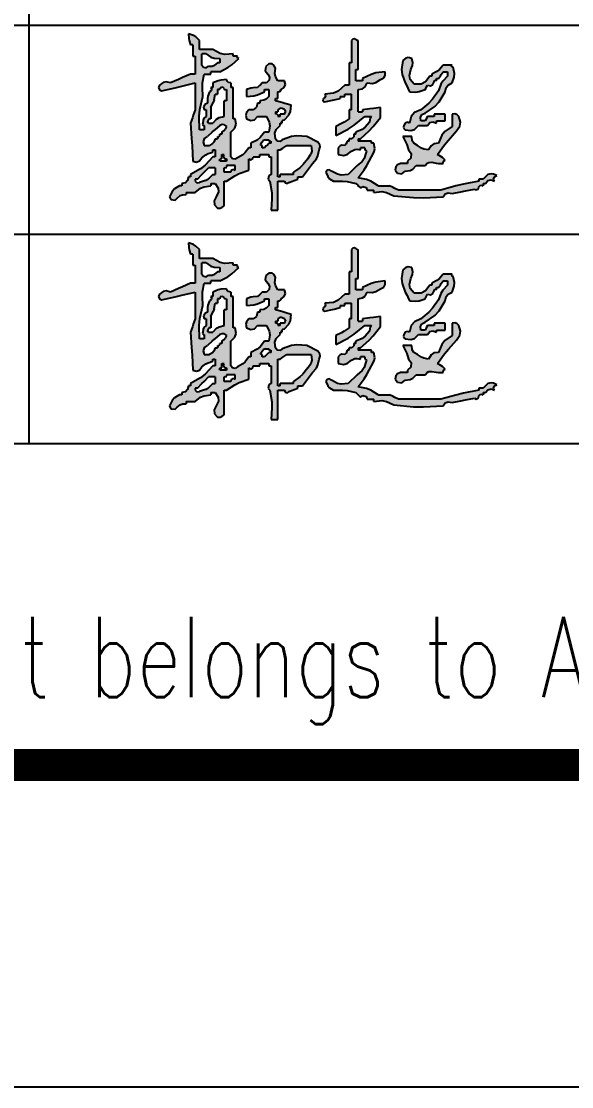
# Model space of a CAD drawing. Extents: x 5904849 to 6011887, y -826029 to -177002.
# Drawn here: x 5938177 to 5939033, y -826029 to -824373 of the extents above; entities that cross this region are included whole.
import ezdxf
from ezdxf.enums import TextEntityAlignment as Align

# ---------------------------------------------------------------- set-up
doc = ezdxf.new("R2010")
doc.units = 0
doc.header["$LTSCALE"] = 1000
doc.header["$MEASUREMENT"] = 0
doc.layers.get('0').update_dxf_attribs({"linetype": 'CONTINUOUS'})
doc.layers.add('PUB_TITLE', color=4, linetype='CONTINUOUS')
doc.styles.add('ECEC_TQ', font='txt_l.shx', dxfattribs={"bigfont": 'hztxt_l.shx'})

# ---------------------------------------------------------------- blocks, each defined once
blk = doc.blocks.new('韩超')
h = blk.add_hatch(color=256)
h.dxf.hatch_style = 1
h.paths.add_polyline_path([(0.787849, 0.514197), (0.777955, 0.527898), (0.77346, 0.562754), (0.78123, 0.586063), (0.805739, 0.61125), (0.805739, 0.625142), (0.819631, 0.625142), (0.818004, 0.635027), (0.823773, 0.643681), (0.833523, 0.64598), (0.860867, 0.674873), (0.870953, 0.696725), (0.875199, 0.736279), (0.836353, 0.74757), (0.816903, 0.753127), (0.777955, 0.764063), (0.777955, 0.777955), (0.791847, 0.777955), (0.791847, 0.819631), (0.801775, 0.820971), (0.80763, 0.824875), (0.812685, 0.833523), (0.832189, 0.847055), (0.839321, 0.866071), (0.833523, 0.889091), (0.791847, 0.889091), (0.776856, 0.916298), (0.7735, 0.934755), (0.777955, 0.965498), (0.770329, 0.984025), (0.756314, 0.993368), (0.736279, 0.993282), (0.716867, 0.977277), (0.713907, 0.950644), (0.729333, 0.930768), (0.740061, 0.911103), (0.737625, 0.891618), (0.722387, 0.875199), (0.694603, 0.875199), (0.683489, 0.864086), (0.677932, 0.858529), (0.666819, 0.847415), (0.638572, 0.845181), (0.624291, 0.842325), (0.597358, 0.833523), (0.597358, 0.791847), (0.643081, 0.794876), (0.666726, 0.800787), (0.708495, 0.819631), (0.708495, 0.833523), (0.736279, 0.833523), (0.736279, 0.791847), (0.718733, 0.774249), (0.705317, 0.767541), (0.680711, 0.764063), (0.680711, 0.750171), (0.666819, 0.750171), (0.658732, 0.72359), (0.639033, 0.708815), (0.61125, 0.708495), (0.596777, 0.690733), (0.592946, 0.675409), (0.597358, 0.652926), (0.623512, 0.642026), (0.64687, 0.646697), (0.666819, 0.666819), (0.722387, 0.666819), (0.738834, 0.631134), (0.742077, 0.608437), (0.736279, 0.569574), (0.708495, 0.569574), (0.682162, 0.535076), (0.663824, 0.519794), (0.625142, 0.500114), (0.625142, 0.47233), (0.61125, 0.47233), (0.589715, 0.441777), (0.574435, 0.428025), (0.54179, 0.409816), (0.527664, 0.400538), (0.510468, 0.403404), (0.500114, 0.416762), (0.500114, 0.569574), (0.524623, 0.594762), (0.532393, 0.618071), (0.527898, 0.652926), (0.514006, 0.652926), (0.514006, 0.847415), (0.500114, 0.847415), (0.500114, 0.875199), (0.486416, 0.877514), (0.478388, 0.883536), (0.47233, 0.896037), (0.438162, 0.892345), (0.420863, 0.888021), (0.388977, 0.875199), (0.388977, 0.847415), (0.375085, 0.847415), (0.379444, 0.836821), (0.376971, 0.826928), (0.368139, 0.819631), (0.356965, 0.793593), (0.353947, 0.778504), (0.354247, 0.750171), (0.337644, 0.741703), (0.330222, 0.726858), (0.333409, 0.708495), (0.347301, 0.708495), (0.347301, 0.666819), (0.332737, 0.655189), (0.327028, 0.643772), (0.326463, 0.625142), (0.32344, 0.619715), (0.327253, 0.612088), (0.333409, 0.61125), (0.333409, 0.583466), (0.305625, 0.583466), (0.302565, 0.667178), (0.306887, 0.710398), (0.326463, 0.791847), (0.3234, 0.8474), (0.32482, 0.875797), (0.333409, 0.930768), (0.375085, 0.930768), (0.375085, 0.94466), (0.430654, 0.94466), (0.482374, 0.970498), (0.50707, 0.987931), (0.548736, 1.028012), (0.542559, 1.028676), (0.538615, 1.036564), (0.54179, 1.041904), (0.514006, 1.041904), (0.514006, 1.055796), (0.462884, 1.052445), (0.433869, 1.058893), (0.388977, 1.08358), (0.305625, 1.08358), (0.305625, 1.139148), (0.281985, 1.161307), (0.266841, 1.170393), (0.236165, 1.180825), (0.238399, 1.152578), (0.241255, 1.138297), (0.250057, 1.111364), (0.263949, 1.111364), (0.263949, 1.041904), (0.277841, 1.041904), (0.277841, 0.930768), (0.250057, 0.930768), (0.200194, 0.90821), (0.175186, 0.897095), (0.125028, 0.875199), (0.097454, 0.881715), (0.078516, 0.877928), (0.055568, 0.861307), (0.050109, 0.847376), (0.0559, 0.8329), (0.06946, 0.826577), (0.152955, 0.845407), (0.194635, 0.855133), (0.277841, 0.875199), (0.277841, 0.708495), (0.266727, 0.675154), (0.261171, 0.658483), (0.250057, 0.625142), (0.255939, 0.530696), (0.258718, 0.483462), (0.263949, 0.388977), (0.286969, 0.38318), (0.305985, 0.390311), (0.319517, 0.409816), (0.344599, 0.428141), (0.359268, 0.435475), (0.388977, 0.444546), (0.388977, 0.458438), (0.40287, 0.458438), (0.40287, 0.416762), (0.388977, 0.416762), (0.340729, 0.364454), (0.31168, 0.341215), (0.250057, 0.305625), (0.250057, 0.291733), (0.236165, 0.291733), (0.231424, 0.268639), (0.217583, 0.254798), (0.194489, 0.250057), (0.194489, 0.236165), (0.180597, 0.236165), (0.148793, 0.216524), (0.134276, 0.200394), (0.118082, 0.166705), (0.127514, 0.14947), (0.152825, 0.145854), (0.166705, 0.159759), (0.185336, 0.17447), (0.198563, 0.17943), (0.222273, 0.180597), (0.222273, 0.194489), (0.277841, 0.194489), (0.311245, 0.220472), (0.333233, 0.229896), (0.375085, 0.236165), (0.375085, 0.250057), (0.40287, 0.250057), (0.420685, 0.221738), (0.422698, 0.197582), (0.409816, 0.166705), (0.396068, 0.142401), (0.398473, 0.118345), (0.416762, 0.097244), (0.43433, 0.097627), (0.444154, 0.100901), (0.458438, 0.111136), (0.458438, 0.263949), (0.47233, 0.263949), (0.524193, 0.298154), (0.552768, 0.312442), (0.61125, 0.333409), (0.61125, 0.40287), (0.621931, 0.39652), (0.637706, 0.404407), (0.639034, 0.416762), (0.680711, 0.416762), (0.680711, 0.430654), (0.736279, 0.430654), (0.736279, 0.416762), (0.750171, 0.416762), (0.750171, 0.305625), (0.735269, 0.297653), (0.731714, 0.276323), (0.743225, 0.263949), (0.754517, 0.192544), (0.755945, 0.155413), (0.750171, 0.083352), (0.791847, 0.083352), (0.791847, 0.263949), (0.833523, 0.263949), (0.837499, 0.253205), (0.852744, 0.249394), (0.861307, 0.257003), (0.883535, 0.265338), (0.894648, 0.269506), (0.916876, 0.277841), (0.916876, 0.291733), (0.94466, 0.291733), (0.969894, 0.324902), (0.982398, 0.341574), (1.007174, 0.375085), (1.032146, 0.402761), (1.041693, 0.421855), (1.04885, 0.458438), (1.055218, 0.477023), (1.053221, 0.491001), (1.041904, 0.50706), (0.972444, 0.54179), (0.910919, 0.546316), (0.877697, 0.541786), (0.819631, 0.520952), (0.805828, 0.5112)])
h.paths.add_polyline_path([(0.791847, 0.458438), (0.805739, 0.458438), (0.82241, 0.469551), (0.847415, 0.486222), (1.000228, 0.486222), (1.003038, 0.45197), (0.997988, 0.431769), (0.97939, 0.40287), (0.948039, 0.36501), (0.929334, 0.347744), (0.889091, 0.319517), (0.889091, 0.305625), (0.805739, 0.305625), (0.805739, 0.291733), (0.791847, 0.291733)], flags=16)
h.paths.add_polyline_path([(0.750171, 0.500114), (0.736279, 0.500114), (0.725165, 0.489), (0.719608, 0.483443), (0.708495, 0.47233), (0.694603, 0.47233), (0.694603, 0.486222), (0.688447, 0.48706), (0.684633, 0.494686), (0.687657, 0.500114), (0.701182, 0.516386), (0.715167, 0.52238), (0.736279, 0.520952), (0.736943, 0.514775), (0.744831, 0.510831), (0.750171, 0.514006)], flags=16)
h.paths.add_polyline_path([(0.791847, 0.666819), (0.793521, 0.674497), (0.785633, 0.682384), (0.777955, 0.680711), (0.777955, 0.694603), (0.791847, 0.694603), (0.792194, 0.70849), (0.806202, 0.718996), (0.819631, 0.715441), (0.833192, 0.709118), (0.838982, 0.694641), (0.833523, 0.680711), (0.805739, 0.680711), (0.805739, 0.666819)], flags=16)
h.paths.add_polyline_path([(0.527898, 0.361193), (0.527898, 0.333409), (0.517217, 0.339759), (0.501443, 0.331871), (0.500114, 0.319517), (0.458438, 0.319517), (0.458438, 0.347301), (0.466116, 0.345628), (0.474003, 0.353515), (0.47233, 0.361193)], flags=16)
h.paths.add_polyline_path([(0.47233, 0.40287), (0.47233, 0.388977), (0.430654, 0.388977), (0.42898, 0.396656), (0.436867, 0.404543), (0.444546, 0.40287), (0.444546, 0.430654), (0.458438, 0.430654), (0.452088, 0.419973), (0.459976, 0.404198)], flags=16)
h.paths.add_polyline_path([(0.47233, 0.604304), (0.464836, 0.588169), (0.458643, 0.580427), (0.444546, 0.569574), (0.444546, 0.555682), (0.430654, 0.555682), (0.432327, 0.548004), (0.42444, 0.540117), (0.416762, 0.54179), (0.416762, 0.527898), (0.40287, 0.527898), (0.39467, 0.507807), (0.386422, 0.49791), (0.368139, 0.486222), (0.333409, 0.486222), (0.327612, 0.509242), (0.334743, 0.528258), (0.354247, 0.54179), (0.384775, 0.569612), (0.400056, 0.583504), (0.430654, 0.61125), (0.446814, 0.616197), (0.458647, 0.614224)], flags=16)
h.paths.add_polyline_path([(0.458438, 0.666819), (0.426908, 0.659351), (0.410404, 0.649448), (0.388977, 0.625142), (0.361193, 0.625142), (0.354844, 0.635823), (0.362731, 0.651598), (0.375085, 0.652926), (0.375085, 0.722387), (0.390598, 0.753922), (0.396359, 0.771203), (0.40287, 0.805739), (0.416762, 0.805739), (0.416762, 0.833523), (0.430654, 0.833523), (0.434629, 0.844267), (0.449874, 0.848078), (0.458438, 0.840469), (0.459102, 0.834292), (0.466989, 0.830348), (0.47233, 0.833523), (0.47233, 0.764063), (0.458438, 0.764063)], flags=16)
h.paths.add_polyline_path([(0.40287, 0.347301), (0.40287, 0.305625), (0.388977, 0.305625), (0.360889, 0.27915), (0.342496, 0.268422), (0.305625, 0.257003), (0.294367, 0.254885), (0.286778, 0.256782), (0.277841, 0.263949), (0.277841, 0.277841), (0.291733, 0.277841), (0.319459, 0.305683), (0.333352, 0.319575), (0.361193, 0.347301)], flags=16)
h.paths.add_polyline_path([(0.430654, 1.000228), (0.416762, 1.000228), (0.39813, 0.985517), (0.384903, 0.980557), (0.361193, 0.97939), (0.347067, 0.970112), (0.329871, 0.972978), (0.319517, 0.986336), (0.319517, 1.055796), (0.347301, 1.055796), (0.376072, 1.035613), (0.395527, 1.029128), (0.430654, 1.028012)], flags=16)
h = blk.add_hatch(color=256)
h.dxf.hatch_style = 1
h.paths.add_polyline_path([(1.542018, 0.208381), (1.519791, 0.219494), (1.508677, 0.225051), (1.48645, 0.236165), (1.416989, 0.236165), (1.371255, 0.264232), (1.344642, 0.274582), (1.291961, 0.284787), (1.328443, 0.335457), (1.345237, 0.362046), (1.375313, 0.416762), (1.391241, 0.446575), (1.394603, 0.466747), (1.389205, 0.500114), (1.375313, 0.500114), (1.375313, 0.514006), (1.291961, 0.514006), (1.291961, 0.527898), (1.305853, 0.527898), (1.359796, 0.576664), (1.385101, 0.603375), (1.430881, 0.659873), (1.430881, 0.722387), (1.386427, 0.71683), (1.3642, 0.714052), (1.319745, 0.708495), (1.319745, 0.694603), (1.291961, 0.694603), (1.291961, 0.833523), (1.31926, 0.838693), (1.334923, 0.85044), (1.347529, 0.875199), (1.381781, 0.872389), (1.401982, 0.877439), (1.430881, 0.896037), (1.450883, 0.906123), (1.460131, 0.922307), (1.458666, 0.94466), (1.401114, 0.937345), (1.371819, 0.928557), (1.319745, 0.902983), (1.319745, 0.889091), (1.278069, 0.889091), (1.278069, 0.958552), (1.291961, 0.958552), (1.291961, 1.139148), (1.285806, 1.138304), (1.281086, 1.140664), (1.278069, 1.146094), (1.267308, 1.150023), (1.257931, 1.147679), (1.250285, 1.139148), (1.250285, 1.000228), (1.236393, 1.000228), (1.236393, 0.861307), (1.208609, 0.861307), (1.168183, 0.824416), (1.138053, 0.811024), (1.08358, 0.805739), (1.087939, 0.795145), (1.085465, 0.785252), (1.076634, 0.777955), (1.071121, 0.771113), (1.075065, 0.759282), (1.08358, 0.757117), (1.122533, 0.76519), (1.141984, 0.769358), (1.180825, 0.777955), (1.180825, 0.791847), (1.208609, 0.791847), (1.208609, 0.805739), (1.250285, 0.805739), (1.250285, 0.708495), (1.236393, 0.708495), (1.236393, 0.652926), (1.203973, 0.631977), (1.187234, 0.622213), (1.15304, 0.604304), (1.15304, 0.548736), (1.229739, 0.588318), (1.266619, 0.612432), (1.333637, 0.666819), (1.375313, 0.666819), (1.366995, 0.654381), (1.363975, 0.646831), (1.361421, 0.632088), (1.335054, 0.599814), (1.316435, 0.58585), (1.278069, 0.569574), (1.278069, 0.555682), (1.264177, 0.555682), (1.26415, 0.539965), (1.25211, 0.527924), (1.236393, 0.527898), (1.236393, 0.514006), (1.222501, 0.514006), (1.219217, 0.502022), (1.216226, 0.496039), (1.208609, 0.486222), (1.191149, 0.488205), (1.17971, 0.484393), (1.166932, 0.47233), (1.166932, 0.430654), (1.200708, 0.424307), (1.223469, 0.429997), (1.250285, 0.451492), (1.27048, 0.461183), (1.283894, 0.46286), (1.305853, 0.458438), (1.305853, 0.47233), (1.333637, 0.47233), (1.333637, 0.458438), (1.339793, 0.4576), (1.343606, 0.449973), (1.340583, 0.444546), (1.32937, 0.406076), (1.316213, 0.38634), (1.285015, 0.361193), (1.229447, 0.305625), (1.187056, 0.302553), (1.163204, 0.307323), (1.125256, 0.326463), (1.114566, 0.33576), (1.096818, 0.332211), (1.090526, 0.319517), (1.102438, 0.292491), (1.113943, 0.279343), (1.139148, 0.263949), (1.194983, 0.265062), (1.223561, 0.262204), (1.278069, 0.250057), (1.289183, 0.238943), (1.294739, 0.233386), (1.305853, 0.222273), (1.320568, 0.231877), (1.341519, 0.224893), (1.347529, 0.208381), (1.389205, 0.208381), (1.389205, 0.194489), (1.439628, 0.1998), (1.468259, 0.195028), (1.514234, 0.173651), (1.635959, 0.161998), (1.69773, 0.160594), (1.819859, 0.166705), (1.833779, 0.185933), (1.852296, 0.192877), (1.875427, 0.187543), (1.930995, 0.198656), (1.958779, 0.204213), (2.014348, 0.215327), (2.025534, 0.209917), (2.039748, 0.217024), (2.042132, 0.229219), (2.049428, 0.23805), (2.059322, 0.240524), (2.069916, 0.236165), (2.069916, 0.250057), (2.083808, 0.250057), (2.098401, 0.26772), (2.118188, 0.272666), (2.139376, 0.263949), (2.133917, 0.27788), (2.139708, 0.292356), (2.153268, 0.298679), (2.133073, 0.308371), (2.119659, 0.310047), (2.0977, 0.305625), (2.086586, 0.294512), (2.08103, 0.288955), (2.069916, 0.277841), (2.042132, 0.277841), (2.042132, 0.263949), (1.946785, 0.245868), (1.899372, 0.234712), (1.805967, 0.208381)])
h = blk.add_hatch(color=256)
h.dxf.hatch_style = 1
h.paths.add_polyline_path([(1.611478, 0.625142), (1.597547, 0.630601), (1.583071, 0.624811), (1.576748, 0.61125), (1.572819, 0.60049), (1.575163, 0.591112), (1.583694, 0.583466), (1.61855, 0.578971), (1.641859, 0.586741), (1.667046, 0.61125), (1.680938, 0.61125), (1.722615, 0.61125), (1.737208, 0.628913), (1.756995, 0.63386), (1.778183, 0.625142), (1.778183, 0.639034), (1.833751, 0.639034), (1.833751, 0.655705), (1.833751, 0.66404), (1.833751, 0.680711), (1.805967, 0.680711), (1.792075, 0.680711), (1.764291, 0.680711), (1.764291, 0.666819), (1.722615, 0.666819), (1.717058, 0.655705), (1.714279, 0.650148), (1.708723, 0.639034), (1.69483, 0.639034), (1.680938, 0.639034), (1.678868, 0.661339), (1.688455, 0.678116), (1.708723, 0.687657), (1.768692, 0.728785), (1.795922, 0.757527), (1.833751, 0.819631), (1.839429, 0.846829), (1.850907, 0.862133), (1.875427, 0.875199), (1.888443, 0.91196), (1.890032, 0.934206), (1.882373, 0.972444), (1.876196, 0.973108), (1.872252, 0.980995), (1.875427, 0.986336), (1.861535, 0.986336), (1.819859, 0.986336), (1.796859, 0.959188), (1.781933, 0.947248), (1.750399, 0.930768), (1.750399, 0.916876), (1.736507, 0.916876), (1.71031, 0.882162), (1.682751, 0.868382), (1.639262, 0.868253), (1.61591, 0.897042), (1.610049, 0.922442), (1.618424, 0.958552), (1.629264, 0.984285), (1.6309, 1.000642), (1.62537, 1.028012), (1.602888, 1.032424), (1.587563, 1.028593), (1.569802, 1.01412), (1.562035, 0.958817), (1.56513, 0.927869), (1.583694, 0.875199), (1.595758, 0.853473), (1.601336, 0.842318), (1.611478, 0.819631), (1.650742, 0.818134), (1.671448, 0.821092), (1.708723, 0.833523), (1.714279, 0.844637), (1.717058, 0.850194), (1.722615, 0.861307), (1.740978, 0.85812), (1.755823, 0.865542), (1.764291, 0.882145), (1.764955, 0.888322), (1.772842, 0.892266), (1.778183, 0.889091), (1.778183, 0.902983), (1.792075, 0.902983), (1.803189, 0.919654), (1.808745, 0.927989), (1.819859, 0.94466), (1.847643, 0.94466), (1.847643, 0.916876), (1.817381, 0.887163), (1.804962, 0.866982), (1.792075, 0.826577), (1.753545, 0.774398), (1.730689, 0.750113), (1.680938, 0.708495), (1.641359, 0.690689), (1.621854, 0.667284)])
h = blk.add_hatch(color=256)
h.dxf.hatch_style = 1
h.paths.add_polyline_path([(1.831635, 0.573795), (1.812227, 0.549535), (1.792075, 0.500114), (1.762292, 0.496094), (1.744726, 0.484384), (1.729561, 0.458438), (1.700075, 0.463546), (1.684975, 0.469586), (1.6601, 0.486222), (1.637668, 0.49978), (1.627728, 0.515685), (1.62537, 0.54179), (1.603143, 0.54179), (1.592029, 0.54179), (1.569802, 0.54179), (1.586675, 0.509854), (1.593737, 0.492906), (1.604532, 0.458438), (1.621804, 0.436498), (1.61886, 0.407063), (1.597586, 0.388977), (1.597586, 0.375085), (1.55591, 0.375085), (1.536306, 0.36578), (1.526798, 0.35437), (1.52118, 0.333409), (1.537185, 0.313997), (1.563818, 0.311038), (1.583694, 0.326463), (1.614401, 0.331156), (1.630976, 0.339443), (1.653154, 0.361193), (1.667046, 0.361193), (1.708723, 0.361193), (1.720352, 0.375758), (1.731769, 0.381467), (1.750399, 0.382031), (1.77782, 0.376762), (1.791938, 0.37535), (1.819859, 0.375085), (1.821199, 0.385013), (1.825102, 0.390868), (1.833751, 0.395924), (1.815429, 0.411271), (1.805589, 0.418299), (1.785129, 0.430654), (1.829593, 0.491137), (1.853312, 0.520437), (1.903211, 0.57652), (1.923495, 0.606919), (1.927312, 0.631729), (1.917103, 0.666819), (1.904326, 0.678881), (1.892887, 0.682694), (1.875427, 0.680711), (1.875427, 0.650148), (1.875427, 0.634867), (1.875427, 0.604304)])
for p, q in [((0.266841, 1.170393), (0.236165, 1.180825)), ((0.236165, 1.180825), (0.238399, 1.152578)), ((0.238399, 1.152578), (0.241255, 1.138297)), ((0.241255, 1.138297), (0.250057, 1.111364)), ((0.281985, 1.161307), (0.266841, 1.170393)), ((0.305625, 1.139148), (0.281985, 1.161307)), ((0.305625, 1.08358), (0.305625, 1.139148)), ((1.257931, 1.147679), (1.250285, 1.139148)), ((1.250285, 1.139148), (1.250285, 1.000228)), ((1.267308, 1.150023), (1.257931, 1.147679)), ((1.278069, 1.146094), (1.267308, 1.150023)), ((1.281086, 1.140664), (1.278069, 1.146094)), ((1.285806, 1.138304), (1.281086, 1.140664)), ((1.291961, 1.139148), (1.285806, 1.138304)), ((1.291961, 0.958552), (1.291961, 1.139148)), ((0.263949, 1.111364), (0.250057, 1.111364)), ((0.263949, 1.111364), (0.263949, 1.041904)), ((0.388977, 1.08358), (0.305625, 1.08358)), ((0.433869, 1.058893), (0.388977, 1.08358)), ((0.263949, 1.041904), (0.277841, 1.041904)), ((0.277841, 1.041904), (0.277841, 0.930768)), ((0.319517, 0.986336), (0.319517, 1.055796)), ((0.347301, 1.055796), (0.319517, 1.055796)), ((0.347301, 1.055796), (0.376072, 1.035613)), ((0.376072, 1.035613), (0.395527, 1.029128)), ((0.395527, 1.029128), (0.430654, 1.028012)), ((0.416762, 1.000228), (0.39813, 0.985517)), ((0.430654, 1.000228), (0.416762, 1.000228)), ((0.430654, 1.028012), (0.430654, 1.000228)), ((0.462884, 1.052445), (0.433869, 1.058893)), ((0.514006, 1.055796), (0.462884, 1.052445)), ((0.50707, 0.987931), (0.548736, 1.028012)), ((0.514006, 1.041904), (0.514006, 1.055796)), ((0.54179, 1.041904), (0.514006, 1.041904)), ((0.538615, 1.036564), (0.54179, 1.041904)), ((0.542559, 1.028676), (0.538615, 1.036564)), ((0.548736, 1.028012), (0.542559, 1.028676)), ((1.236393, 1.000228), (1.236393, 0.861307)), ((1.250285, 1.000228), (1.236393, 1.000228)), ((1.569802, 1.01412), (1.562035, 0.958817)), ((1.587563, 1.028593), (1.569802, 1.01412)), ((1.602888, 1.032424), (1.587563, 1.028593)), ((1.62537, 1.028012), (1.602888, 1.032424)), ((1.6309, 1.000642), (1.62537, 1.028012)), ((1.629264, 0.984285), (1.6309, 1.000642)), ((0.250057, 0.930768), (0.200194, 0.90821)), ((0.277841, 0.930768), (0.250057, 0.930768)), ((0.319517, 0.986336), (0.329871, 0.972978)), ((0.32482, 0.875797), (0.333409, 0.930768)), ((0.329871, 0.972978), (0.347067, 0.970112)), ((0.333409, 0.930768), (0.375085, 0.930768)), ((0.347067, 0.970112), (0.361193, 0.97939)), ((0.361193, 0.97939), (0.384903, 0.980557)), ((0.375085, 0.930768), (0.375085, 0.94466)), ((0.430654, 0.94466), (0.375085, 0.94466)), ((0.384903, 0.980557), (0.39813, 0.985517)), ((0.430654, 0.94466), (0.482374, 0.970498)), ((0.482374, 0.970498), (0.50707, 0.987931)), ((0.716867, 0.977277), (0.713907, 0.950644)), ((0.713907, 0.950644), (0.729333, 0.930768)), ((0.736279, 0.993282), (0.716867, 0.977277)), ((0.729333, 0.930768), (0.740061, 0.911103)), ((0.756314, 0.993368), (0.736279, 0.993282)), ((0.770329, 0.984025), (0.756314, 0.993368)), ((0.777955, 0.965498), (0.770329, 0.984025)), ((0.7735, 0.934755), (0.777955, 0.965498)), ((0.776856, 0.916298), (0.7735, 0.934755)), ((1.278069, 0.958552), (1.291961, 0.958552)), ((1.278069, 0.889091), (1.278069, 0.958552)), ((1.371819, 0.928557), (1.319745, 0.902983)), ((1.401114, 0.937345), (1.371819, 0.928557)), ((1.458666, 0.94466), (1.401114, 0.937345)), ((1.460131, 0.922307), (1.458666, 0.94466)), ((1.562035, 0.958817), (1.56513, 0.927869)), ((1.56513, 0.927869), (1.583694, 0.875199)), ((1.610049, 0.922442), (1.618424, 0.958552)), ((1.618424, 0.958552), (1.629264, 0.984285)), ((1.781933, 0.947248), (1.750399, 0.930768)), ((1.750399, 0.930768), (1.750399, 0.916876)), ((1.796859, 0.959188), (1.781933, 0.947248)), ((1.819859, 0.986336), (1.796859, 0.959188)), ((1.803189, 0.919654), (1.808745, 0.927989)), ((1.808745, 0.927989), (1.819859, 0.94466)), ((1.861535, 0.986336), (1.819859, 0.986336)), ((1.819859, 0.94466), (1.847643, 0.94466)), ((1.847643, 0.94466), (1.847643, 0.916876)), ((1.875427, 0.986336), (1.861535, 0.986336)), ((1.872252, 0.980995), (1.875427, 0.986336)), ((1.876196, 0.973108), (1.872252, 0.980995)), ((1.882373, 0.972444), (1.876196, 0.973108)), ((1.890032, 0.934206), (1.882373, 0.972444)), ((1.888443, 0.91196), (1.890032, 0.934206)), ((0.055568, 0.861307), (0.050109, 0.847376)), ((0.078516, 0.877928), (0.055568, 0.861307)), ((0.097454, 0.881715), (0.078516, 0.877928)), ((0.125028, 0.875199), (0.097454, 0.881715)), ((0.175186, 0.897095), (0.125028, 0.875199)), ((0.200194, 0.90821), (0.175186, 0.897095)), ((0.194635, 0.855133), (0.277841, 0.875199)), ((0.277841, 0.875199), (0.277841, 0.708495)), ((0.3234, 0.8474), (0.32482, 0.875797)), ((0.420863, 0.888021), (0.388977, 0.875199)), ((0.388977, 0.875199), (0.388977, 0.847415)), ((0.438162, 0.892345), (0.420863, 0.888021)), ((0.47233, 0.896037), (0.438162, 0.892345)), ((0.478388, 0.883536), (0.47233, 0.896037)), ((0.486416, 0.877514), (0.478388, 0.883536)), ((0.500114, 0.875199), (0.486416, 0.877514)), ((0.500114, 0.875199), (0.500114, 0.847415)), ((0.683489, 0.864086), (0.677932, 0.858529)), ((0.694603, 0.875199), (0.683489, 0.864086)), ((0.722387, 0.875199), (0.694603, 0.875199)), ((0.737625, 0.891618), (0.722387, 0.875199)), ((0.740061, 0.911103), (0.737625, 0.891618)), ((0.791847, 0.889091), (0.776856, 0.916298)), ((0.833523, 0.889091), (0.791847, 0.889091)), ((0.832189, 0.847055), (0.839321, 0.866071)), ((0.839321, 0.866071), (0.833523, 0.889091)), ((1.208609, 0.861307), (1.168183, 0.824416)), ((1.236393, 0.861307), (1.208609, 0.861307)), ((1.319745, 0.889091), (1.278069, 0.889091)), ((1.319745, 0.902983), (1.319745, 0.889091)), ((1.334923, 0.85044), (1.347529, 0.875199)), ((1.347529, 0.875199), (1.381781, 0.872389)), ((1.381781, 0.872389), (1.401982, 0.877439)), ((1.401982, 0.877439), (1.430881, 0.896037)), ((1.430881, 0.896037), (1.450883, 0.906123)), ((1.450883, 0.906123), (1.460131, 0.922307)), ((1.583694, 0.875199), (1.595758, 0.853473)), ((1.61591, 0.897042), (1.610049, 0.922442)), ((1.639262, 0.868253), (1.61591, 0.897042)), ((1.682751, 0.868382), (1.639262, 0.868253)), ((1.71031, 0.882162), (1.682751, 0.868382)), ((1.736507, 0.916876), (1.71031, 0.882162)), ((1.717058, 0.850194), (1.722615, 0.861307)), ((1.722615, 0.861307), (1.740978, 0.85812)), ((1.750399, 0.916876), (1.736507, 0.916876)), ((1.740978, 0.85812), (1.755823, 0.865542)), ((1.755823, 0.865542), (1.764291, 0.882145)), ((1.764291, 0.882145), (1.764955, 0.888322)), ((1.764955, 0.888322), (1.772842, 0.892266)), ((1.772842, 0.892266), (1.778183, 0.889091)), ((1.778183, 0.902983), (1.792075, 0.902983)), ((1.778183, 0.889091), (1.778183, 0.902983)), ((1.792075, 0.902983), (1.803189, 0.919654)), ((1.804962, 0.866982), (1.792075, 0.826577)), ((1.817381, 0.887163), (1.804962, 0.866982)), ((1.847643, 0.916876), (1.817381, 0.887163)), ((1.839429, 0.846829), (1.850907, 0.862133)), ((1.850907, 0.862133), (1.875427, 0.875199)), ((1.875427, 0.875199), (1.888443, 0.91196)), ((0.050109, 0.847376), (0.0559, 0.8329)), ((0.0559, 0.8329), (0.06946, 0.826577)), ((0.06946, 0.826577), (0.152955, 0.845407)), ((0.152955, 0.845407), (0.194635, 0.855133)), ((0.326463, 0.791847), (0.3234, 0.8474)), ((0.368139, 0.819631), (0.356965, 0.793593)), ((0.376971, 0.826928), (0.368139, 0.819631)), ((0.388977, 0.847415), (0.375085, 0.847415)), ((0.375085, 0.847415), (0.379444, 0.836821)), ((0.379444, 0.836821), (0.376971, 0.826928)), ((0.396359, 0.771203), (0.40287, 0.805739)), ((0.40287, 0.805739), (0.416762, 0.805739)), ((0.416762, 0.833523), (0.416762, 0.805739)), ((0.430654, 0.833523), (0.416762, 0.833523)), ((0.434629, 0.844267), (0.430654, 0.833523)), ((0.449874, 0.848078), (0.434629, 0.844267)), ((0.458438, 0.840469), (0.449874, 0.848078)), ((0.458438, 0.840469), (0.459102, 0.834292)), ((0.466989, 0.830348), (0.459102, 0.834292)), ((0.47233, 0.833523), (0.466989, 0.830348)), ((0.47233, 0.833523), (0.47233, 0.764063)), ((0.514006, 0.847415), (0.500114, 0.847415)), ((0.514006, 0.652926), (0.514006, 0.847415)), ((0.624291, 0.842325), (0.597358, 0.833523)), ((0.597358, 0.833523), (0.597358, 0.791847)), ((0.638572, 0.845181), (0.624291, 0.842325)), ((0.666819, 0.847415), (0.638572, 0.845181)), ((0.643081, 0.794876), (0.666726, 0.800787)), ((0.666726, 0.800787), (0.708495, 0.819631)), ((0.677932, 0.858529), (0.666819, 0.847415)), ((0.708495, 0.833523), (0.736279, 0.833523)), ((0.708495, 0.819631), (0.708495, 0.833523)), ((0.736279, 0.833523), (0.736279, 0.791847)), ((0.791847, 0.819631), (0.801775, 0.820971)), ((0.791847, 0.777955), (0.791847, 0.819631)), ((0.801775, 0.820971), (0.80763, 0.824875)), ((0.80763, 0.824875), (0.812685, 0.833523)), ((0.812685, 0.833523), (0.832189, 0.847055)), ((1.138053, 0.811024), (1.08358, 0.805739)), ((1.08358, 0.805739), (1.087939, 0.795145)), ((1.087939, 0.795145), (1.085465, 0.785252)), ((1.168183, 0.824416), (1.138053, 0.811024)), ((1.208609, 0.791847), (1.208609, 0.805739)), ((1.208609, 0.805739), (1.250285, 0.805739)), ((1.250285, 0.708495), (1.250285, 0.805739)), ((1.291961, 0.833523), (1.31926, 0.838693)), ((1.291961, 0.694603), (1.291961, 0.833523)), ((1.31926, 0.838693), (1.334923, 0.85044)), ((1.595758, 0.853473), (1.601336, 0.842318)), ((1.601336, 0.842318), (1.611478, 0.819631)), ((1.611478, 0.819631), (1.650742, 0.818134)), ((1.650742, 0.818134), (1.671448, 0.821092)), ((1.671448, 0.821092), (1.708723, 0.833523)), ((1.708723, 0.833523), (1.714279, 0.844637)), ((1.714279, 0.844637), (1.717058, 0.850194)), ((1.792075, 0.826577), (1.753545, 0.774398)), ((1.795922, 0.757527), (1.833751, 0.819631)), ((1.833751, 0.819631), (1.839429, 0.846829)), ((0.306887, 0.710398), (0.326463, 0.791847)), ((0.337644, 0.741703), (0.330222, 0.726858)), ((0.354247, 0.750171), (0.337644, 0.741703)), ((0.356965, 0.793593), (0.353947, 0.778504)), ((0.353947, 0.778504), (0.354247, 0.750171)), ((0.375085, 0.722387), (0.390598, 0.753922)), ((0.396359, 0.771203), (0.390598, 0.753922)), ((0.47233, 0.764063), (0.458438, 0.764063)), ((0.458438, 0.666819), (0.458438, 0.764063)), ((0.597358, 0.791847), (0.643081, 0.794876)), ((0.666819, 0.750171), (0.658732, 0.72359)), ((0.680711, 0.750171), (0.666819, 0.750171)), ((0.705317, 0.767541), (0.680711, 0.764063)), ((0.680711, 0.764063), (0.680711, 0.750171)), ((0.718733, 0.774249), (0.705317, 0.767541)), ((0.736279, 0.791847), (0.718733, 0.774249)), ((0.777955, 0.777955), (0.791847, 0.777955)), ((0.777955, 0.764063), (0.777955, 0.777955)), ((0.816903, 0.753127), (0.777955, 0.764063)), ((0.836353, 0.74757), (0.816903, 0.753127)), ((0.875199, 0.736279), (0.836353, 0.74757)), ((0.870953, 0.696725), (0.875199, 0.736279)), ((1.076634, 0.777955), (1.071121, 0.771113)), ((1.071121, 0.771113), (1.075065, 0.759282)), ((1.075065, 0.759282), (1.08358, 0.757117)), ((1.085465, 0.785252), (1.076634, 0.777955)), ((1.08358, 0.757117), (1.122533, 0.76519)), ((1.122533, 0.76519), (1.141984, 0.769358)), ((1.141984, 0.769358), (1.180825, 0.777955)), ((1.180825, 0.791847), (1.208609, 0.791847)), ((1.180825, 0.791847), (1.180825, 0.777955)), ((1.730689, 0.750113), (1.680938, 0.708495)), ((1.708723, 0.687657), (1.768692, 0.728785)), ((1.753545, 0.774398), (1.730689, 0.750113)), ((1.768692, 0.728785), (1.795922, 0.757527)), ((0.266727, 0.675154), (0.261171, 0.658483)), ((0.277841, 0.708495), (0.266727, 0.675154)), ((0.302565, 0.667178), (0.306887, 0.710398)), ((0.305625, 0.583466), (0.302565, 0.667178)), ((0.330222, 0.726858), (0.333409, 0.708495)), ((0.347301, 0.666819), (0.332737, 0.655189)), ((0.347301, 0.708495), (0.333409, 0.708495)), ((0.347301, 0.708495), (0.347301, 0.666819)), ((0.375085, 0.722387), (0.375085, 0.652926)), ((0.426908, 0.659351), (0.458438, 0.666819)), ((0.596777, 0.690733), (0.592946, 0.675409)), ((0.592946, 0.675409), (0.597358, 0.652926)), ((0.61125, 0.708495), (0.596777, 0.690733)), ((0.639033, 0.708815), (0.61125, 0.708495)), ((0.658732, 0.72359), (0.639033, 0.708815)), ((0.64687, 0.646697), (0.666819, 0.666819)), ((0.666819, 0.666819), (0.722387, 0.666819)), ((0.722387, 0.666819), (0.738834, 0.631134)), ((0.777955, 0.694603), (0.777955, 0.680711)), ((0.777955, 0.694603), (0.791847, 0.694603)), ((0.785633, 0.682384), (0.777955, 0.680711)), ((0.785633, 0.682384), (0.793521, 0.674497)), ((0.792194, 0.70849), (0.791847, 0.694603)), ((0.793521, 0.674497), (0.791847, 0.666819)), ((0.805739, 0.666819), (0.791847, 0.666819)), ((0.806202, 0.718996), (0.792194, 0.70849)), ((0.833523, 0.680711), (0.805739, 0.680711)), ((0.805739, 0.666819), (0.805739, 0.680711)), ((0.819631, 0.715441), (0.806202, 0.718996)), ((0.833192, 0.709118), (0.819631, 0.715441)), ((0.833192, 0.709118), (0.838982, 0.694641)), ((0.833523, 0.680711), (0.838982, 0.694641)), ((0.833523, 0.64598), (0.860867, 0.674873)), ((0.860867, 0.674873), (0.870953, 0.696725)), ((1.236393, 0.708495), (1.236393, 0.652926)), ((1.250285, 0.708495), (1.236393, 0.708495)), ((1.266619, 0.612432), (1.333637, 0.666819)), ((1.291961, 0.694603), (1.319745, 0.694603)), ((1.3642, 0.714052), (1.319745, 0.708495)), ((1.319745, 0.708495), (1.319745, 0.694603)), ((1.333637, 0.666819), (1.375313, 0.666819)), ((1.386427, 0.71683), (1.3642, 0.714052)), ((1.375313, 0.666819), (1.366995, 0.654381)), ((1.430881, 0.722387), (1.386427, 0.71683)), ((1.430881, 0.659873), (1.430881, 0.722387)), ((1.621854, 0.667284), (1.611478, 0.625142)), ((1.641359, 0.690689), (1.621854, 0.667284)), ((1.680938, 0.708495), (1.641359, 0.690689)), ((1.678868, 0.661339), (1.688455, 0.678116)), ((1.688455, 0.678116), (1.708723, 0.687657)), ((1.722615, 0.666819), (1.717058, 0.655705)), ((1.764291, 0.666819), (1.722615, 0.666819)), ((1.792075, 0.680711), (1.764291, 0.680711)), ((1.764291, 0.680711), (1.764291, 0.666819)), ((1.805967, 0.680711), (1.792075, 0.680711)), ((1.833751, 0.680711), (1.805967, 0.680711)), ((1.833751, 0.66404), (1.833751, 0.680711)), ((1.833751, 0.655705), (1.833751, 0.66404)), ((1.892887, 0.682694), (1.875427, 0.680711)), ((1.875427, 0.680711), (1.875427, 0.650148)), ((1.904326, 0.678881), (1.892887, 0.682694)), ((1.917103, 0.666819), (1.904326, 0.678881)), ((1.927312, 0.631729), (1.917103, 0.666819)), ((0.261171, 0.658483), (0.250057, 0.625142)), ((0.250057, 0.625142), (0.255939, 0.530696)), ((0.326463, 0.625142), (0.32344, 0.619715)), ((0.32344, 0.619715), (0.327253, 0.612088)), ((0.327028, 0.643772), (0.326463, 0.625142)), ((0.332737, 0.655189), (0.327028, 0.643772)), ((0.327253, 0.612088), (0.333409, 0.61125)), ((0.333409, 0.61125), (0.333409, 0.583466)), ((0.362731, 0.651598), (0.354844, 0.635823)), ((0.361193, 0.625142), (0.354844, 0.635823)), ((0.361193, 0.625142), (0.388977, 0.625142)), ((0.375085, 0.652926), (0.362731, 0.651598)), ((0.410404, 0.649448), (0.388977, 0.625142)), ((0.430654, 0.61125), (0.400056, 0.583504)), ((0.410404, 0.649448), (0.426908, 0.659351)), ((0.446814, 0.616197), (0.430654, 0.61125)), ((0.458647, 0.614224), (0.446814, 0.616197)), ((0.458647, 0.614224), (0.47233, 0.604304)), ((0.47233, 0.604304), (0.464836, 0.588169)), ((0.527898, 0.652926), (0.514006, 0.652926)), ((0.524623, 0.594762), (0.532393, 0.618071)), ((0.532393, 0.618071), (0.527898, 0.652926)), ((0.597358, 0.652926), (0.623512, 0.642026)), ((0.623512, 0.642026), (0.64687, 0.646697)), ((0.742077, 0.608437), (0.736279, 0.569574)), ((0.738834, 0.631134), (0.742077, 0.608437)), ((0.78123, 0.586063), (0.805739, 0.61125)), ((0.805739, 0.61125), (0.805739, 0.625142)), ((0.805739, 0.625142), (0.819631, 0.625142)), ((0.818004, 0.635027), (0.823773, 0.643681)), ((0.819631, 0.625142), (0.818004, 0.635027)), ((0.823773, 0.643681), (0.833523, 0.64598)), ((1.187234, 0.622213), (1.15304, 0.604304)), ((1.15304, 0.604304), (1.15304, 0.548736)), ((1.203973, 0.631977), (1.187234, 0.622213)), ((1.236393, 0.652926), (1.203973, 0.631977)), ((1.229739, 0.588318), (1.266619, 0.612432)), ((1.335054, 0.599814), (1.316435, 0.58585)), ((1.361421, 0.632088), (1.335054, 0.599814)), ((1.359796, 0.576664), (1.385101, 0.603375)), ((1.363975, 0.646831), (1.361421, 0.632088)), ((1.366995, 0.654381), (1.363975, 0.646831)), ((1.385101, 0.603375), (1.430881, 0.659873)), ((1.576748, 0.61125), (1.572819, 0.60049)), ((1.572819, 0.60049), (1.575163, 0.591112)), ((1.583071, 0.624811), (1.576748, 0.61125)), ((1.597547, 0.630601), (1.583071, 0.624811)), ((1.611478, 0.625142), (1.597547, 0.630601)), ((1.641859, 0.586741), (1.667046, 0.61125)), ((1.667046, 0.61125), (1.680938, 0.61125)), ((1.680938, 0.639034), (1.678868, 0.661339)), ((1.69483, 0.639034), (1.680938, 0.639034)), ((1.680938, 0.61125), (1.722615, 0.61125)), ((1.708723, 0.639034), (1.69483, 0.639034)), ((1.714279, 0.650148), (1.708723, 0.639034)), ((1.717058, 0.655705), (1.714279, 0.650148)), ((1.722615, 0.61125), (1.737208, 0.628913)), ((1.737208, 0.628913), (1.756995, 0.63386)), ((1.756995, 0.63386), (1.778183, 0.625142)), ((1.778183, 0.625142), (1.778183, 0.639034)), ((1.778183, 0.639034), (1.833751, 0.639034)), ((1.875427, 0.604304), (1.831635, 0.573795)), ((1.833751, 0.639034), (1.833751, 0.655705)), ((1.875427, 0.650148), (1.875427, 0.634867)), ((1.875427, 0.634867), (1.875427, 0.604304)), ((1.903211, 0.57652), (1.923495, 0.606919)), ((1.923495, 0.606919), (1.927312, 0.631729)), ((0.255939, 0.530696), (0.258718, 0.483462)), ((0.333409, 0.583466), (0.305625, 0.583466)), ((0.334743, 0.528258), (0.354247, 0.54179)), ((0.384775, 0.569612), (0.354247, 0.54179)), ((0.384775, 0.569612), (0.400056, 0.583504)), ((0.416762, 0.54179), (0.416762, 0.527898)), ((0.416762, 0.54179), (0.42444, 0.540117)), ((0.432327, 0.548004), (0.42444, 0.540117)), ((0.432327, 0.548004), (0.430654, 0.555682)), ((0.444546, 0.555682), (0.430654, 0.555682)), ((0.444546, 0.569574), (0.458643, 0.580427)), ((0.444546, 0.569574), (0.444546, 0.555682)), ((0.458643, 0.580427), (0.464836, 0.588169)), ((0.500114, 0.569574), (0.524623, 0.594762)), ((0.500114, 0.416762), (0.500114, 0.569574)), ((0.682162, 0.535076), (0.663824, 0.519794)), ((0.708495, 0.569574), (0.682162, 0.535076)), ((0.736279, 0.569574), (0.708495, 0.569574)), ((0.77346, 0.562754), (0.78123, 0.586063)), ((0.777955, 0.527898), (0.77346, 0.562754)), ((0.877697, 0.541786), (0.819631, 0.520952)), ((0.910919, 0.546316), (0.877697, 0.541786)), ((0.972444, 0.54179), (0.910919, 0.546316)), ((1.041904, 0.50706), (0.972444, 0.54179)), ((1.15304, 0.548736), (1.229739, 0.588318)), ((1.26415, 0.539965), (1.25211, 0.527924)), ((1.264177, 0.555682), (1.26415, 0.539965)), ((1.278069, 0.555682), (1.264177, 0.555682)), ((1.316435, 0.58585), (1.278069, 0.569574)), ((1.278069, 0.555682), (1.278069, 0.569574)), ((1.305853, 0.527898), (1.359796, 0.576664)), ((1.592029, 0.54179), (1.569802, 0.54179)), ((1.569802, 0.54179), (1.586675, 0.509854)), ((1.575163, 0.591112), (1.583694, 0.583466)), ((1.583694, 0.583466), (1.61855, 0.578971)), ((1.603143, 0.54179), (1.592029, 0.54179)), ((1.62537, 0.54179), (1.603143, 0.54179)), ((1.61855, 0.578971), (1.641859, 0.586741)), ((1.627728, 0.515685), (1.62537, 0.54179)), ((1.812227, 0.549535), (1.792075, 0.500114)), ((1.831635, 0.573795), (1.812227, 0.549535)), ((1.853312, 0.520437), (1.903211, 0.57652)), ((0.258718, 0.483462), (0.263949, 0.388977)), ((0.334743, 0.528258), (0.327612, 0.509242)), ((0.327612, 0.509242), (0.333409, 0.486222)), ((0.333409, 0.486222), (0.368139, 0.486222)), ((0.386422, 0.49791), (0.368139, 0.486222)), ((0.39467, 0.507807), (0.386422, 0.49791)), ((0.40287, 0.527898), (0.39467, 0.507807)), ((0.40287, 0.527898), (0.416762, 0.527898)), ((0.61125, 0.47233), (0.589715, 0.441777)), ((0.625142, 0.47233), (0.61125, 0.47233)), ((0.663824, 0.519794), (0.625142, 0.500114)), ((0.625142, 0.500114), (0.625142, 0.47233)), ((0.687657, 0.500114), (0.684633, 0.494686)), ((0.688447, 0.48706), (0.684633, 0.494686)), ((0.687657, 0.500114), (0.701182, 0.516386)), ((0.694603, 0.486222), (0.688447, 0.48706)), ((0.694603, 0.47233), (0.694603, 0.486222)), ((0.708495, 0.47233), (0.694603, 0.47233)), ((0.715167, 0.52238), (0.701182, 0.516386)), ((0.719608, 0.483443), (0.708495, 0.47233)), ((0.715167, 0.52238), (0.736279, 0.520952)), ((0.725165, 0.489), (0.719608, 0.483443)), ((0.725165, 0.489), (0.736279, 0.500114)), ((0.736279, 0.520952), (0.736943, 0.514775)), ((0.750171, 0.500114), (0.736279, 0.500114)), ((0.744831, 0.510831), (0.736943, 0.514775)), ((0.744831, 0.510831), (0.750171, 0.514006)), ((0.750171, 0.500114), (0.750171, 0.514006)), ((0.787849, 0.514197), (0.777955, 0.527898)), ((0.805828, 0.5112), (0.787849, 0.514197)), ((0.805739, 0.458438), (0.82241, 0.469551)), ((0.819631, 0.520952), (0.805828, 0.5112)), ((0.82241, 0.469551), (0.847415, 0.486222)), ((0.847415, 0.486222), (1.000228, 0.486222)), ((1.000228, 0.486222), (1.003038, 0.45197)), ((1.053221, 0.491001), (1.041904, 0.50706)), ((1.04885, 0.458438), (1.055218, 0.477023)), ((1.055218, 0.477023), (1.053221, 0.491001)), ((1.17971, 0.484393), (1.166932, 0.47233)), ((1.166932, 0.47233), (1.166932, 0.430654)), ((1.191149, 0.488205), (1.17971, 0.484393)), ((1.208609, 0.486222), (1.191149, 0.488205)), ((1.216226, 0.496039), (1.208609, 0.486222)), ((1.219217, 0.502022), (1.216226, 0.496039)), ((1.222501, 0.514006), (1.219217, 0.502022)), ((1.236393, 0.514006), (1.222501, 0.514006)), ((1.25211, 0.527924), (1.236393, 0.527898)), ((1.236393, 0.514006), (1.236393, 0.527898)), ((1.291961, 0.527898), (1.291961, 0.514006)), ((1.291961, 0.527898), (1.305853, 0.527898)), ((1.375313, 0.514006), (1.291961, 0.514006)), ((1.333637, 0.47233), (1.305853, 0.47233)), ((1.305853, 0.458438), (1.305853, 0.47233)), ((1.333637, 0.47233), (1.333637, 0.458438)), ((1.375313, 0.500114), (1.375313, 0.514006)), ((1.389205, 0.500114), (1.375313, 0.500114)), ((1.394603, 0.466747), (1.389205, 0.500114)), ((1.391241, 0.446575), (1.394603, 0.466747)), ((1.586675, 0.509854), (1.593737, 0.492906)), ((1.593737, 0.492906), (1.604532, 0.458438)), ((1.637668, 0.49978), (1.627728, 0.515685)), ((1.6601, 0.486222), (1.637668, 0.49978)), ((1.684975, 0.469586), (1.6601, 0.486222)), ((1.700075, 0.463546), (1.684975, 0.469586)), ((1.744726, 0.484384), (1.729561, 0.458438)), ((1.762292, 0.496094), (1.744726, 0.484384)), ((1.792075, 0.500114), (1.762292, 0.496094)), ((1.785129, 0.430654), (1.829593, 0.491137)), ((1.829593, 0.491137), (1.853312, 0.520437)), ((0.305985, 0.390311), (0.319517, 0.409816)), ((0.319517, 0.409816), (0.344599, 0.428141)), ((0.388977, 0.416762), (0.340729, 0.364454)), ((0.344599, 0.428141), (0.359268, 0.435475)), ((0.359268, 0.435475), (0.388977, 0.444546)), ((0.388977, 0.458438), (0.40287, 0.458438)), ((0.388977, 0.444546), (0.388977, 0.458438)), ((0.40287, 0.416762), (0.388977, 0.416762)), ((0.40287, 0.458438), (0.40287, 0.416762)), ((0.42898, 0.396656), (0.436867, 0.404543)), ((0.436867, 0.404543), (0.444546, 0.40287)), ((0.444546, 0.430654), (0.458438, 0.430654)), ((0.444546, 0.40287), (0.444546, 0.430654)), ((0.452088, 0.419973), (0.458438, 0.430654)), ((0.452088, 0.419973), (0.459976, 0.404198)), ((0.459976, 0.404198), (0.47233, 0.40287)), ((0.47233, 0.40287), (0.47233, 0.388977)), ((0.510468, 0.403404), (0.500114, 0.416762)), ((0.527664, 0.400538), (0.510468, 0.403404)), ((0.54179, 0.409816), (0.527664, 0.400538)), ((0.574435, 0.428025), (0.54179, 0.409816)), ((0.589715, 0.441777), (0.574435, 0.428025)), ((0.61125, 0.333409), (0.61125, 0.40287)), ((0.61125, 0.40287), (0.621931, 0.39652)), ((0.621931, 0.39652), (0.637706, 0.404407)), ((0.637706, 0.404407), (0.639034, 0.416762)), ((0.639034, 0.416762), (0.680711, 0.416762)), ((0.680711, 0.430654), (0.736279, 0.430654)), ((0.680711, 0.416762), (0.680711, 0.430654)), ((0.736279, 0.430654), (0.736279, 0.416762)), ((0.736279, 0.416762), (0.750171, 0.416762)), ((0.750171, 0.416762), (0.750171, 0.305625)), ((0.791847, 0.458438), (0.805739, 0.458438)), ((0.791847, 0.291733), (0.791847, 0.458438)), ((0.97939, 0.40287), (0.948039, 0.36501)), ((0.97939, 0.40287), (0.997988, 0.431769)), ((1.003038, 0.45197), (0.997988, 0.431769)), ((1.007174, 0.375085), (1.032146, 0.402761)), ((1.032146, 0.402761), (1.041693, 0.421855)), ((1.041693, 0.421855), (1.04885, 0.458438)), ((1.166932, 0.430654), (1.200708, 0.424307)), ((1.200708, 0.424307), (1.223469, 0.429997)), ((1.223469, 0.429997), (1.250285, 0.451492)), ((1.250285, 0.451492), (1.27048, 0.461183)), ((1.27048, 0.461183), (1.283894, 0.46286)), ((1.283894, 0.46286), (1.305853, 0.458438)), ((1.32937, 0.406076), (1.316213, 0.38634)), ((1.340583, 0.444546), (1.32937, 0.406076)), ((1.333637, 0.458438), (1.339793, 0.4576)), ((1.339793, 0.4576), (1.343606, 0.449973)), ((1.343606, 0.449973), (1.340583, 0.444546)), ((1.345237, 0.362046), (1.375313, 0.416762)), ((1.375313, 0.416762), (1.391241, 0.446575)), ((1.61886, 0.407063), (1.597586, 0.388977)), ((1.604532, 0.458438), (1.621804, 0.436498)), ((1.621804, 0.436498), (1.61886, 0.407063)), ((1.729561, 0.458438), (1.700075, 0.463546)), ((1.805589, 0.418299), (1.785129, 0.430654)), ((1.815429, 0.411271), (1.805589, 0.418299)), ((1.833751, 0.395924), (1.815429, 0.411271)), ((0.31168, 0.341215), (0.250057, 0.305625)), ((0.263949, 0.388977), (0.286969, 0.38318)), ((0.286969, 0.38318), (0.305985, 0.390311)), ((0.340729, 0.364454), (0.31168, 0.341215)), ((0.333352, 0.319575), (0.361193, 0.347301)), ((0.40287, 0.347301), (0.361193, 0.347301)), ((0.40287, 0.347301), (0.40287, 0.305625)), ((0.430654, 0.388977), (0.42898, 0.396656)), ((0.47233, 0.388977), (0.430654, 0.388977)), ((0.466116, 0.345628), (0.458438, 0.347301)), ((0.458438, 0.319517), (0.458438, 0.347301)), ((0.466116, 0.345628), (0.474003, 0.353515)), ((0.47233, 0.361193), (0.474003, 0.353515)), ((0.527898, 0.361193), (0.47233, 0.361193)), ((0.501443, 0.331871), (0.500114, 0.319517)), ((0.501443, 0.331871), (0.517217, 0.339759)), ((0.517217, 0.339759), (0.527898, 0.333409)), ((0.527898, 0.333409), (0.527898, 0.361193)), ((0.552768, 0.312442), (0.61125, 0.333409)), ((0.929334, 0.347744), (0.889091, 0.319517)), ((0.929334, 0.347744), (0.948039, 0.36501)), ((0.969894, 0.324902), (0.982398, 0.341574)), ((0.982398, 0.341574), (1.007174, 0.375085)), ((1.096818, 0.332211), (1.090526, 0.319517)), ((1.114566, 0.33576), (1.096818, 0.332211)), ((1.125256, 0.326463), (1.114566, 0.33576)), ((1.285015, 0.361193), (1.229447, 0.305625)), ((1.316213, 0.38634), (1.285015, 0.361193)), ((1.291961, 0.284787), (1.328443, 0.335457)), ((1.328443, 0.335457), (1.345237, 0.362046)), ((1.526798, 0.35437), (1.52118, 0.333409)), ((1.52118, 0.333409), (1.537185, 0.313997)), ((1.536306, 0.36578), (1.526798, 0.35437)), ((1.55591, 0.375085), (1.536306, 0.36578)), ((1.597586, 0.375085), (1.55591, 0.375085)), ((1.597586, 0.388977), (1.597586, 0.375085)), ((1.614401, 0.331156), (1.630976, 0.339443)), ((1.630976, 0.339443), (1.653154, 0.361193)), ((1.653154, 0.361193), (1.667046, 0.361193)), ((1.667046, 0.361193), (1.708723, 0.361193)), ((1.708723, 0.361193), (1.720352, 0.375758)), ((1.720352, 0.375758), (1.731769, 0.381467)), ((1.731769, 0.381467), (1.750399, 0.382031)), ((1.750399, 0.382031), (1.77782, 0.376762)), ((1.77782, 0.376762), (1.791938, 0.37535)), ((1.791938, 0.37535), (1.819859, 0.375085)), ((1.819859, 0.375085), (1.821199, 0.385013)), ((1.821199, 0.385013), (1.825102, 0.390868)), ((1.825102, 0.390868), (1.833751, 0.395924)), ((0.231424, 0.268639), (0.217583, 0.254798)), ((0.236165, 0.291733), (0.231424, 0.268639)), ((0.250057, 0.291733), (0.236165, 0.291733)), ((0.250057, 0.305625), (0.250057, 0.291733)), ((0.291733, 0.277841), (0.277841, 0.277841)), ((0.277841, 0.277841), (0.277841, 0.263949)), ((0.291733, 0.277841), (0.319459, 0.305683)), ((0.342496, 0.268422), (0.305625, 0.257003)), ((0.319459, 0.305683), (0.333352, 0.319575)), ((0.342496, 0.268422), (0.360889, 0.27915)), ((0.388977, 0.305625), (0.360889, 0.27915)), ((0.388977, 0.305625), (0.40287, 0.305625)), ((0.500114, 0.319517), (0.458438, 0.319517)), ((0.47233, 0.263949), (0.524193, 0.298154)), ((0.524193, 0.298154), (0.552768, 0.312442)), ((0.735269, 0.297653), (0.731714, 0.276323)), ((0.731714, 0.276323), (0.743225, 0.263949)), ((0.750171, 0.305625), (0.735269, 0.297653)), ((0.805739, 0.291733), (0.791847, 0.291733)), ((0.805739, 0.291733), (0.805739, 0.305625)), ((0.889091, 0.305625), (0.805739, 0.305625)), ((0.861307, 0.257003), (0.883535, 0.265338)), ((0.883535, 0.265338), (0.894648, 0.269506)), ((0.889091, 0.305625), (0.889091, 0.319517)), ((0.894648, 0.269506), (0.916876, 0.277841)), ((0.916876, 0.277841), (0.916876, 0.291733)), ((0.916876, 0.291733), (0.94466, 0.291733)), ((0.94466, 0.291733), (0.969894, 0.324902)), ((1.090526, 0.319517), (1.102438, 0.292491)), ((1.102438, 0.292491), (1.113943, 0.279343)), ((1.113943, 0.279343), (1.139148, 0.263949)), ((1.163204, 0.307323), (1.125256, 0.326463)), ((1.139148, 0.263949), (1.194983, 0.265062)), ((1.187056, 0.302553), (1.163204, 0.307323)), ((1.229447, 0.305625), (1.187056, 0.302553)), ((1.194983, 0.265062), (1.223561, 0.262204)), ((1.344642, 0.274582), (1.291961, 0.284787)), ((1.371255, 0.264232), (1.344642, 0.274582)), ((1.537185, 0.313997), (1.563818, 0.311038)), ((1.563818, 0.311038), (1.583694, 0.326463)), ((1.583694, 0.326463), (1.614401, 0.331156)), ((2.069916, 0.277841), (2.042132, 0.277841)), ((2.042132, 0.277841), (2.042132, 0.263949)), ((2.08103, 0.288955), (2.069916, 0.277841)), ((2.086586, 0.294512), (2.08103, 0.288955)), ((2.083808, 0.250057), (2.098401, 0.26772)), ((2.0977, 0.305625), (2.086586, 0.294512)), ((2.119659, 0.310047), (2.0977, 0.305625)), ((2.098401, 0.26772), (2.118188, 0.272666)), ((2.118188, 0.272666), (2.139376, 0.263949)), ((2.133073, 0.308371), (2.119659, 0.310047)), ((2.153268, 0.298679), (2.133073, 0.308371)), ((2.133917, 0.27788), (2.139708, 0.292356)), ((2.139376, 0.263949), (2.133917, 0.27788)), ((2.139708, 0.292356), (2.153268, 0.298679)), ((0.134276, 0.200394), (0.118082, 0.166705)), ((0.148793, 0.216524), (0.134276, 0.200394)), ((0.180597, 0.236165), (0.148793, 0.216524)), ((0.194489, 0.236165), (0.180597, 0.236165)), ((0.217583, 0.254798), (0.194489, 0.250057)), ((0.194489, 0.250057), (0.194489, 0.236165)), ((0.277841, 0.263949), (0.286778, 0.256782)), ((0.277841, 0.194489), (0.311245, 0.220472)), ((0.286778, 0.256782), (0.294367, 0.254885)), ((0.294367, 0.254885), (0.305625, 0.257003)), ((0.311245, 0.220472), (0.333233, 0.229896)), ((0.333233, 0.229896), (0.375085, 0.236165)), ((0.375085, 0.250057), (0.40287, 0.250057)), ((0.375085, 0.250057), (0.375085, 0.236165)), ((0.40287, 0.250057), (0.420685, 0.221738)), ((0.420685, 0.221738), (0.422698, 0.197582)), ((0.458438, 0.263949), (0.47233, 0.263949)), ((0.458438, 0.111136), (0.458438, 0.263949)), ((0.743225, 0.263949), (0.754517, 0.192544)), ((0.791847, 0.083352), (0.791847, 0.263949)), ((0.791847, 0.263949), (0.833523, 0.263949)), ((0.833523, 0.263949), (0.837499, 0.253205)), ((0.837499, 0.253205), (0.852744, 0.249394)), ((0.852744, 0.249394), (0.861307, 0.257003)), ((1.223561, 0.262204), (1.278069, 0.250057)), ((1.278069, 0.250057), (1.289183, 0.238943)), ((1.289183, 0.238943), (1.294739, 0.233386)), ((1.294739, 0.233386), (1.305853, 0.222273)), ((1.305853, 0.222273), (1.320568, 0.231877)), ((1.320568, 0.231877), (1.341519, 0.224893)), ((1.341519, 0.224893), (1.347529, 0.208381)), ((1.347529, 0.208381), (1.389205, 0.208381)), ((1.416989, 0.236165), (1.371255, 0.264232)), ((1.389205, 0.194489), (1.389205, 0.208381)), ((1.389205, 0.194489), (1.439628, 0.1998)), ((1.416989, 0.236165), (1.48645, 0.236165)), ((1.439628, 0.1998), (1.468259, 0.195028)), ((1.508677, 0.225051), (1.48645, 0.236165)), ((1.519791, 0.219494), (1.508677, 0.225051)), ((1.542018, 0.208381), (1.519791, 0.219494)), ((1.805967, 0.208381), (1.542018, 0.208381)), ((1.899372, 0.234712), (1.805967, 0.208381)), ((1.946785, 0.245868), (1.899372, 0.234712)), ((1.930995, 0.198656), (1.958779, 0.204213)), ((2.042132, 0.263949), (1.946785, 0.245868)), ((1.958779, 0.204213), (2.014348, 0.215327)), ((2.014348, 0.215327), (2.025534, 0.209917)), ((2.025534, 0.209917), (2.039748, 0.217024)), ((2.039748, 0.217024), (2.042132, 0.229219)), ((2.042132, 0.229219), (2.049428, 0.23805)), ((2.049428, 0.23805), (2.059322, 0.240524)), ((2.059322, 0.240524), (2.069916, 0.236165)), ((2.069916, 0.250057), (2.083808, 0.250057)), ((2.069916, 0.250057), (2.069916, 0.236165)), ((0.118082, 0.166705), (0.127514, 0.14947)), ((0.127514, 0.14947), (0.152825, 0.145854)), ((0.152825, 0.145854), (0.166705, 0.159759)), ((0.166705, 0.159759), (0.185336, 0.17447)), ((0.185336, 0.17447), (0.198563, 0.17943)), ((0.198563, 0.17943), (0.222273, 0.180597)), ((0.222273, 0.194489), (0.277841, 0.194489)), ((0.222273, 0.194489), (0.222273, 0.180597)), ((0.409816, 0.166705), (0.396068, 0.142401)), ((0.396068, 0.142401), (0.398473, 0.118345)), ((0.422698, 0.197582), (0.409816, 0.166705)), ((0.755945, 0.155413), (0.750171, 0.083352)), ((0.754517, 0.192544), (0.755945, 0.155413)), ((1.468259, 0.195028), (1.514234, 0.173651)), ((1.514234, 0.173651), (1.635959, 0.161998)), ((1.635959, 0.161998), (1.69773, 0.160594)), ((1.69773, 0.160594), (1.819859, 0.166705)), ((1.819859, 0.166705), (1.833779, 0.185933)), ((1.833779, 0.185933), (1.852296, 0.192877)), ((1.852296, 0.192877), (1.875427, 0.187543)), ((1.875427, 0.187543), (1.930995, 0.198656)), ((0.398473, 0.118345), (0.416762, 0.097244)), ((0.416762, 0.097244), (0.43433, 0.097627)), ((0.43433, 0.097627), (0.444154, 0.100901)), ((0.444154, 0.100901), (0.458438, 0.111136)), ((0.750171, 0.083352), (0.791847, 0.083352))]:
    blk.add_line(p, q)

msp = doc.modelspace()

# ---------------------------------------------------------------- linework, layer by layer
for p, q in [((5938189.4, -825028.7), (5938189.4, -823403.7)), ((5938189.4, -825028.7), (5938189.4, -823403.7)), ((5938189.4, -825028.7), (5938189.4, -823403.7)), ((5937399.4, -824378.7), (5940149.4, -824378.7)), ((5937399.4, -824703.7), (5940149.4, -824703.7)), ((5937399.4, -825028.7), (5946399.4, -825028.7)), ((5937399.4, -825528.7), (5946399.4, -825528.7))]:
    msp.add_line(p, q)
at = {"layer": 'PUB_TITLE', "color": 4}
msp.add_lwpolyline([(5904849.4, -826028.7), (5946899.4, -826028.7), (5946899.4, -796328.7), (5904849.4, -796328.7)], close=True, dxfattribs=at)
at = {"layer": 'PUB_TITLE', "color": 4, "const_width": 50}
msp.add_lwpolyline([(5906099.4, -825528.7), (5946399.4, -825528.7), (5946399.4, -796828.7), (5906099.4, -796828.7)], close=True, dxfattribs=at)

# ---------------------------------------------------------------- block references
at = {"xscale": 250, "yscale": 250, "zscale": 250}
for p in [(5938377.9, -824687.2), (5938377.9, -825012.2)]:
    msp.add_blockref('韩超', p, dxfattribs=at)

# ---------------------------------------------------------------- texts
at = {"style": 'ECEC_TQ', "width": 0.72}
msp.add_text('The proprietary right of this document belongs to Anhui Huadong Chemical And Medical Engineering  Co.,Ltd.  and any replication or transfer to the 3rd. side is forbidden without its permission. ', height=125, dxfattribs=at).set_placement((5941899.4, -825378.7), align=Align.MIDDLE)

doc.saveas('drawing.dxf')
